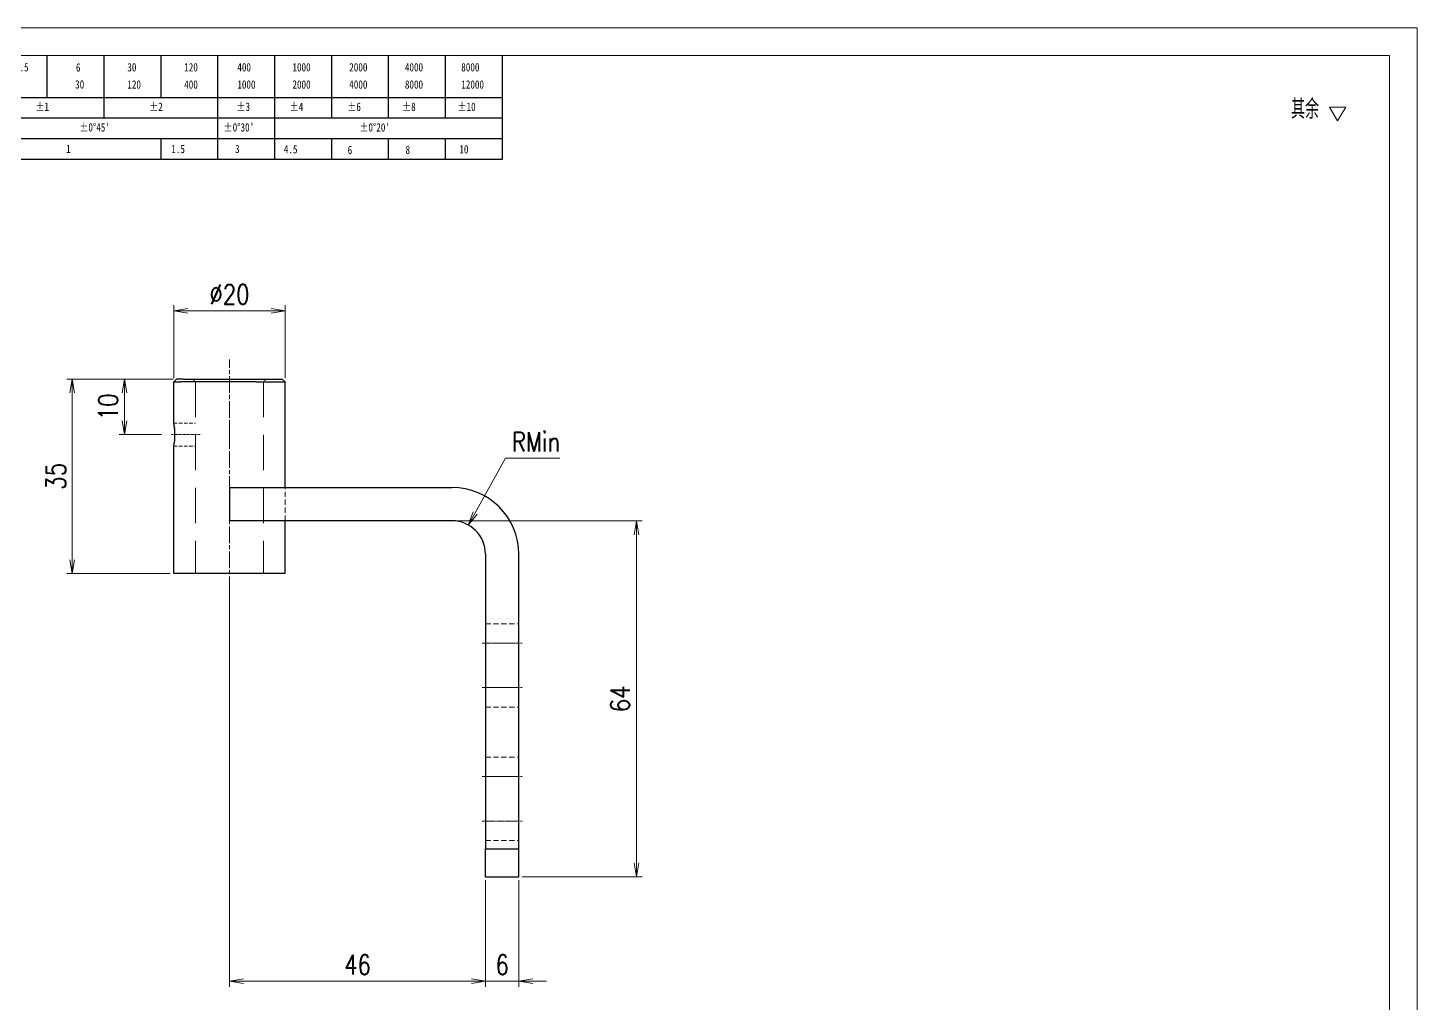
# Model space of a CAD drawing. Header units: millimetres. Extents: x 1333 to 78972, y -42879 to -5704.
# Drawn here: x 77468.2 to 77717.8, y -21677.5 to -21502.1 of the extents above; entities that cross this region are included whole.
import ezdxf

# ---------------------------------------------------------------- set-up
doc = ezdxf.new("R2010")
doc.units = ezdxf.units.MM
doc.header["$LTSCALE"] = 0.5
for name, pattern in [('AM_ISO08W050x2', [9, 6, -0.75, 1.5, -0.75]), ('DASHED', [19.05, 12.7, -6.35]), ('DOT2', [0.125, 0, -0.125])]:
    doc.linetypes.add(name, pattern=pattern)
for name, color, linetype, lineweight in [('CENTER', 2, 'AM_ISO08W050x2', 15), ('HIDDEN', 1, 'DASHED', 18), ('图框', 7, 'Continuous', 18), ('标注线', 3, 'Continuous', 18)]:
    doc.layers.add(name, color=color, linetype=linetype, lineweight=lineweight)
for name, color, linetype in [('DIM', 3, 'Continuous'), ('Drawing', 7, 'Continuous'), ('图框文字', 7, 'Continuous')]:
    doc.layers.add(name, color=color, linetype=linetype)
doc.layers.add('打印', color=7, linetype='Continuous', lineweight=15, plot=False)
doc.layers.add('打印-禁用', color=7, linetype='Continuous', lineweight=15, plot=False)
doc.styles.add('DIM', font='romans.shx', dxfattribs={"width": 0.8, "bigfont": 'bigfont.shx'})
doc.styles.add('国标', font='simfang.ttf', dxfattribs={"width": 0.8})
doc.styles.add('机械长仿宋', font='gbenor.shx', dxfattribs={"height": 1, "bigfont": 'gbcbig.shx'})
doc.dimstyles.new('XR 1-1$0', dxfattribs={"dimtxt": 3.5, "dimasz": 2.5, "dimexe": 1, "dimexo": 0.625, "dimgap": 1.2, "dimtad": 1, "dimzin": 9, "dimdsep": 46, "dimtxsty": 'DIM', "dimblk": 'OPEN', "dimcen": 0, "dimclrd": 8, "dimclre": 8, "dimclrt": 2, "dimazin": 2, "dimtfac": 0.5, "dimtmove": 0, "dimatfit": 3, "dimldrblk": 'OPEN', "dimfxl": 1, "dimtolj": 2, "dimlwd": 18, "dimlwe": 18, "dimarcsym": 0})
doc.dimstyles.new('XR 1-1$4', dxfattribs={"dimtxt": 3.5, "dimasz": 2.5, "dimexe": 1, "dimexo": 0.625, "dimgap": 1.2, "dimtad": 1, "dimtoh": 1, "dimdsep": 46, "dimtxsty": 'DIM', "dimblk": 'OPEN', "dimcen": 0, "dimclrd": 8, "dimclre": 8, "dimclrt": 2, "dimazin": 2, "dimtfac": 0.5, "dimtofl": 0, "dimtmove": 0, "dimatfit": 3, "dimldrblk": 'OPEN', "dimfxl": 1, "dimtolj": 2, "dimlwd": 18, "dimlwe": 18, "dimarcsym": 0})

# ---------------------------------------------------------------- blocks, each defined once
blk = doc.blocks.new('GZDEH零件A3图框V01版')
at = {"layer": '图框', "linetype": 'Continuous'}
for p, q in [((3272.49, -1554.46), (2882.49, -1554.46)), ((3272.49, -1832.96), (3272.49, -1554.46))]:
    blk.add_line(p, q, dxfattribs=at)
at = {"layer": '图框文字', "color": 9}
for p, q in [((3031.31, -1561.98), (3031.31, -1554.46)), ((3041.53, -1561.98), (3041.53, -1554.46)), ((3051.75, -1561.98), (3051.75, -1554.46)), ((3061.98, -1561.98), (3061.98, -1554.46)), ((3072.2, -1561.98), (3072.2, -1554.46)), ((3082.42, -1561.98), (3082.42, -1554.46)), ((3092.64, -1561.98), (3092.64, -1554.46)), ((3102.86, -1561.98), (3102.86, -1554.46)), ((3113.09, -1573.08), (3113.09, -1554.46)), ((2996.09, -1561.98), (3113.09, -1561.98)), ((3041.53, -1565.68), (3041.53, -1561.98)), ((3061.98, -1573.08), (3061.98, -1561.98)), ((3072.2, -1573.08), (3072.2, -1561.98)), ((3082.42, -1565.68), (3082.42, -1561.98)), ((3092.64, -1565.68), (3092.64, -1561.98)), ((3102.86, -1565.68), (3102.86, -1561.98)), ((2996.09, -1565.68), (3113.09, -1565.68)), ((2996.09, -1569.38), (3113.09, -1569.38)), ((3051.75, -1573.08), (3051.75, -1569.38)), ((3082.42, -1573.08), (3082.42, -1569.48)), ((3092.64, -1573.08), (3092.64, -1569.38)), ((3102.86, -1573.08), (3102.86, -1569.38)), ((2990.09, -1573.08), (3113.09, -1573.08))]:
    blk.add_line(p, q, dxfattribs=at)
at = {"layer": '打印-禁用', "linetype": 'Continuous'}
for p, q in [((3277.49, -1549.46), (2857.49, -1549.46)), ((3277.49, -1846.46), (3277.49, -1549.46))]:
    blk.add_line(p, q, dxfattribs=at)
at = {"layer": '图框文字', "color": 9, "style": '国标', "width": 0.8}
for s, p in [('0.5', (3025.49, -1557.3)), ('6', (3036.45, -1557.34)), ('30', (3045.69, -1557.31)), ('120', (3055.91, -1557.31)), ('400', (3065.46, -1557.31)), ('1000', (3075.36, -1557.31)), ('2000', (3085.57, -1557.31)), ('4000', (3095.57, -1557.31)), ('8000', (3105.7, -1557.31)), ('30', (3036.31, -1560.39)), ('120', (3045.69, -1560.41)), ('400', (3055.91, -1560.41)), ('1000', (3065.46, -1560.41)), ('2000', (3075.36, -1560.41)), ('4000', (3085.57, -1560.41)), ('8000', (3095.57, -1560.41)), ('12000', (3105.7, -1560.41)), ('±1', (3029.16, -1564.42)), ('±2', (3049.61, -1564.42)), ('±3', (3065.3, -1564.42)), ('±4', (3074.85, -1564.42)), ('±6', (3085.22, -1564.42)), ('±8', (3095.06, -1564.42)), ('±10', (3105.02, -1564.42)), ("±0%%D45'", (3037.06, -1568.12)), ("±0%%D30'", (3062.98, -1568.12)), ("±0%%D20'", (3087.38, -1568.12)), ('1', (3034.69, -1571.98)), ('3', (3065.05, -1571.98)), ('1.5', (3053.59, -1572.01)), ('4.5', (3073.82, -1572.05)), ('6', (3085.28, -1572.19)), ('8', (3095.68, -1572.15)), ('10', (3105.36, -1572.06))]:
    blk.add_text(s, height=1.5, dxfattribs=at).set_placement(p)
blk = doc.blocks.new('DEH A3')
at = {"layer": '图框'}
blk.add_blockref('GZDEH零件A3图框V01版', (-2857.49, 1846.46), dxfattribs=at)
blk = doc.blocks.new('FINISHER_1')
at = {"layer": '标注线'}
for p, q in [((0, 0), (-1.44, 2.5)), ((-1.44, 2.5), (1.44, 2.5)), ((1.44, 2.5), (0, 0))]:
    blk.add_line(p, q, dxfattribs=at)
blk = doc.blocks.new('其余任何12.5')
at = {"layer": '标注线', "color": 2, "linetype": 'ByBlock', "lineweight": 30}
blk.add_blockref('FINISHER_1', (0, 0), dxfattribs=at)
at = {"layer": '标注线', "color": 7, "linetype": 'DOT2', "style": '机械长仿宋'}
blk.add_text('其余', height=3.5, dxfattribs=at).set_placement((-8.38, 0.4))
blk = doc.blocks.new('_Open')
at = {"color": 0, "linetype": 'ByBlock', "lineweight": -2}
for p, q in [((-1, 0.167), (0, 0)), ((-1, -0.167), (0, 0)), ((0, 0), (-1, 0))]:
    blk.add_line(p, q, dxfattribs=at)
blk = doc.blocks.new('*D1205')
at = {"layer": 'Defpoints', "color": 0, "transparency": 16777216}
for p in [(77550.39, -21654.76), (77556.39, -21654.76), (77556.39, -21673.54)]:
    blk.add_point(p, dxfattribs=at)
at = {"layer": 'DIM', "color": 8, "lineweight": 18, "transparency": 16777216}
for p, q in [((77550.39, -21655.38), (77550.39, -21674.54)), ((77556.39, -21655.38), (77556.39, -21674.54)), ((77547.89, -21673.54), (77545.39, -21673.54)), ((77550.39, -21673.54), (77556.39, -21673.54)), ((77558.89, -21673.54), (77561.39, -21673.54))]:
    blk.add_line(p, q, dxfattribs=at)
at = {"layer": 'DIM', "color": 8, "lineweight": 18, "transparency": 16777216, "xscale": 2.5, "yscale": 2.5, "zscale": 2.5}
blk.add_blockref('_Open', (77550.39, -21673.54), dxfattribs=at)
at = {"layer": 'DIM', "color": 8, "lineweight": 18, "transparency": 16777216, "xscale": 2.5, "yscale": 2.5, "zscale": 2.5, "rotation": 180}
blk.add_blockref('_Open', (77556.39, -21673.54), dxfattribs=at)
at = {"layer": 'DIM', "color": 2, "transparency": 16777216, "insert": (77553.39, -21670.59), "char_height": 3.5, "attachment_point": 5, "style": 'DIM'}
blk.add_mtext('\\A2;6', dxfattribs=at)
blk = doc.blocks.new('*D1206')
at = {"layer": 'Defpoints', "color": 0, "transparency": 16777216}
for p in [(77504.39, -21600.26), (77550.39, -21654.76), (77504.39, -21673.54)]:
    blk.add_point(p, dxfattribs=at)
at = {"layer": 'DIM', "color": 8, "lineweight": 18, "transparency": 16777216}
for p, q in [((77504.39, -21600.88), (77504.39, -21674.54)), ((77550.39, -21655.38), (77550.39, -21674.54)), ((77547.89, -21673.54), (77506.89, -21673.54))]:
    blk.add_line(p, q, dxfattribs=at)
at = {"layer": 'DIM', "color": 8, "lineweight": 18, "transparency": 16777216, "xscale": 2.5, "yscale": 2.5, "zscale": 2.5, "rotation": 180}
blk.add_blockref('_Open', (77504.39, -21673.54), dxfattribs=at)
at = {"layer": 'DIM', "color": 8, "lineweight": 18, "transparency": 16777216, "xscale": 2.5, "yscale": 2.5, "zscale": 2.5}
blk.add_blockref('_Open', (77550.39, -21673.54), dxfattribs=at)
at = {"layer": 'DIM', "color": 2, "transparency": 16777216, "insert": (77527.39, -21670.59), "char_height": 3.5, "attachment_point": 5, "style": 'DIM'}
blk.add_mtext('\\A2;46', dxfattribs=at)
blk = doc.blocks.new('*D1207')
at = {"layer": 'Defpoints', "color": 0, "transparency": 16777216}
for p in [(77544.39, -21590.76), (77577.56, -21590.76), (77556.39, -21654.76)]:
    blk.add_point(p, dxfattribs=at)
at = {"layer": 'DIM', "color": 8, "lineweight": 18, "transparency": 16777216}
for p, q in [((77545.02, -21590.76), (77578.56, -21590.76)), ((77577.56, -21652.26), (77577.56, -21593.26)), ((77557.02, -21654.76), (77578.56, -21654.76))]:
    blk.add_line(p, q, dxfattribs=at)
at = {"layer": 'DIM', "color": 8, "lineweight": 18, "transparency": 16777216, "xscale": 2.5, "yscale": 2.5, "zscale": 2.5}
for p, rotation in [((77577.56, -21590.76), 90), ((77577.56, -21654.76), 270)]:
    blk.add_blockref('_Open', p, dxfattribs=dict(at, rotation=rotation))
at = {"layer": 'DIM', "color": 2, "transparency": 16777216, "insert": (77574.61, -21622.76), "char_height": 3.5, "attachment_point": 5, "rotation": 90, "style": 'DIM'}
blk.add_mtext('\\A2;64', dxfattribs=at)
blk = doc.blocks.new('*D1208')
at = {"layer": 'Defpoints', "color": 0, "transparency": 16777216}
for p in [(77547.31, -21591.52), (77544.39, -21596.76)]:
    blk.add_point(p, dxfattribs=at)
at = {"layer": 'DIM', "color": 8, "lineweight": 18, "transparency": 16777216}
for p, q in [((77554.01, -21579.5), (77548.53, -21589.33)), ((77563.75, -21579.5), (77554.01, -21579.5))]:
    blk.add_line(p, q, dxfattribs=at)
at = {"layer": 'DIM', "color": 8, "lineweight": 18, "transparency": 16777216, "xscale": 2.5, "yscale": 2.5, "zscale": 2.5, "rotation": 240.8503411087604}
blk.add_blockref('_Open', (77547.31, -21591.52), dxfattribs=at)
at = {"layer": 'DIM', "color": 2, "transparency": 16777216, "insert": (77559.48, -21576.55), "char_height": 3.5, "attachment_point": 5, "style": 'DIM'}
blk.add_mtext('\\A2;\\A2;RMin', dxfattribs=at)
blk = doc.blocks.new('*D1209')
at = {"layer": 'Defpoints', "color": 0, "transparency": 16777216}
for p in [(77485.55, -21565.26), (77494.89, -21565.26), (77492.81, -21575.26)]:
    blk.add_point(p, dxfattribs=at)
at = {"layer": 'DIM', "color": 8, "lineweight": 18, "transparency": 16777216}
for p, q in [((77494.27, -21565.26), (77484.55, -21565.26)), ((77485.55, -21572.76), (77485.55, -21567.76)), ((77492.19, -21575.26), (77484.55, -21575.26))]:
    blk.add_line(p, q, dxfattribs=at)
at = {"layer": 'DIM', "color": 8, "lineweight": 18, "transparency": 16777216, "xscale": 2.5, "yscale": 2.5, "zscale": 2.5}
for p, rotation in [((77485.55, -21565.26), 90), ((77485.55, -21575.26), 270)]:
    blk.add_blockref('_Open', p, dxfattribs=dict(at, rotation=rotation))
at = {"layer": 'DIM', "color": 2, "transparency": 16777216, "insert": (77482.6, -21570.26), "char_height": 3.5, "attachment_point": 5, "rotation": 90, "style": 'DIM'}
blk.add_mtext('\\A2;10', dxfattribs=at)
blk = doc.blocks.new('*D1210')
at = {"layer": 'Defpoints', "color": 0, "transparency": 16777216}
for p in [(77494.9, -21565.26), (77476.15, -21600.26), (77494.39, -21600.26)]:
    blk.add_point(p, dxfattribs=at)
at = {"layer": 'DIM', "color": 8, "lineweight": 18, "transparency": 16777216}
for p, q in [((77494.28, -21565.26), (77475.15, -21565.26)), ((77476.15, -21567.76), (77476.15, -21597.76)), ((77493.77, -21600.26), (77475.15, -21600.26))]:
    blk.add_line(p, q, dxfattribs=at)
at = {"layer": 'DIM', "color": 8, "lineweight": 18, "transparency": 16777216, "xscale": 2.5, "yscale": 2.5, "zscale": 2.5}
for p, rotation in [((77476.15, -21565.26), 90), ((77476.15, -21600.26), 270)]:
    blk.add_blockref('_Open', p, dxfattribs=dict(at, rotation=rotation))
at = {"layer": 'DIM', "color": 2, "transparency": 16777216, "insert": (77473.2, -21582.76), "char_height": 3.5, "attachment_point": 5, "rotation": 90, "style": 'DIM'}
blk.add_mtext('\\A2;35', dxfattribs=at)
blk = doc.blocks.new('*D1211')
at = {"layer": 'Defpoints', "color": 0, "transparency": 16777216}
for p in [(77514.39, -21552.99), (77494.39, -21565.76), (77514.39, -21565.76)]:
    blk.add_point(p, dxfattribs=at)
at = {"layer": 'DIM', "color": 8, "lineweight": 18, "transparency": 16777216}
for p, q in [((77494.39, -21565.13), (77494.39, -21551.99)), ((77496.89, -21552.99), (77511.89, -21552.99)), ((77514.39, -21565.13), (77514.39, -21551.99))]:
    blk.add_line(p, q, dxfattribs=at)
at = {"layer": 'DIM', "color": 8, "lineweight": 18, "transparency": 16777216, "xscale": 2.5, "yscale": 2.5, "zscale": 2.5, "rotation": 180}
blk.add_blockref('_Open', (77494.39, -21552.99), dxfattribs=at)
at = {"layer": 'DIM', "color": 8, "lineweight": 18, "transparency": 16777216, "xscale": 2.5, "yscale": 2.5, "zscale": 2.5}
blk.add_blockref('_Open', (77514.39, -21552.99), dxfattribs=at)
at = {"layer": 'DIM', "color": 2, "transparency": 16777216, "insert": (77504.39, -21550.04), "char_height": 3.5, "attachment_point": 5, "style": 'DIM'}
blk.add_mtext('\\A2;%%c20', dxfattribs=at)

msp = doc.modelspace()

# ---------------------------------------------------------------- linework, layer by layer
at = {"layer": 'CENTER'}
msp.add_line((77504.39, -21603.758), (77504.39, -21561.757), dxfattribs=at)
at = {"layer": 'CENTER', "ltscale": 0.134355}
msp.add_line((77504.39, -21572.57), (77504.39, -21577.944), dxfattribs=at)
at = {"layer": 'CENTER', "ltscale": 0.129535}
msp.add_line((77493.958, -21575.257), (77499.139, -21575.257), dxfattribs=at)
at = {"layer": 'CENTER', "ltscale": 0.18}
for p, q in [((77549.79, -21612.757), (77556.99, -21612.757)), ((77549.79, -21620.757), (77556.99, -21620.757)), ((77549.79, -21636.757), (77556.99, -21636.757)), ((77549.79, -21644.757), (77556.99, -21644.757))]:
    msp.add_line(p, q, dxfattribs=at)
at = {"layer": 'Drawing', "ltscale": 0.017678}
for p, q in [((77494.89, -21565.257), (77494.39, -21565.757)), ((77513.89, -21565.257), (77514.39, -21565.757))]:
    msp.add_line(p, q, dxfattribs=at)
at = {"layer": 'Drawing', "ltscale": 0.00027224}
msp.add_line((77494.89, -21565.257), (77494.901, -21565.257), dxfattribs=at)
at = {"layer": 'Drawing', "ltscale": 0.028802}
msp.add_line((77496.053, -21565.257), (77494.901, -21565.257), dxfattribs=at)
at = {"layer": 'Drawing', "ltscale": 0.445926}
msp.add_line((77496.053, -21565.257), (77513.89, -21565.257), dxfattribs=at)
at = {"layer": 'Drawing', "ltscale": 0.000286569}
msp.add_line((77494.39, -21565.757), (77494.402, -21565.757), dxfattribs=at)
at = {"layer": 'Drawing'}
for p, q in [((77494.39, -21573.193), (77494.39, -21565.757)), ((77494.39, -21600.257), (77494.39, -21577.324)), ((77504.39, -21584.757), (77544.39, -21584.757)), ((77544.39, -21590.757), (77504.39, -21590.757)), ((77550.39, -21596.757), (77550.39, -21649.757)), ((77556.39, -21649.757), (77556.39, -21596.757))]:
    msp.add_line(p, q, dxfattribs=at)
at = {"layer": 'Drawing', "ltscale": 0.030318}
msp.add_line((77494.402, -21565.757), (77495.614, -21565.757), dxfattribs=at)
at = {"layer": 'Drawing', "ltscale": 0.339252}
for p, q in [((77509.185, -21565.757), (77495.614, -21565.757)), ((77509.185, -21600.257), (77495.614, -21600.257))]:
    msp.add_line(p, q, dxfattribs=at)
at = {"layer": 'Drawing', "ltscale": 0.130144}
for p, q in [((77509.185, -21565.757), (77514.39, -21565.757)), ((77514.39, -21600.257), (77509.185, -21600.257))]:
    msp.add_line(p, q, dxfattribs=at)
at = {"layer": 'Drawing', "ltscale": 0.47499}
msp.add_line((77514.39, -21584.757), (77514.39, -21565.757), dxfattribs=at)
at = {"layer": 'Drawing', "ltscale": 0.006024}
msp.add_line((77494.506, -21573.854), (77494.47, -21573.616), dxfattribs=at)
at = {"layer": 'Drawing', "ltscale": 0.00111}
msp.add_line((77494.506, -21573.854), (77494.512, -21573.898), dxfattribs=at)
at = {"layer": 'Drawing', "ltscale": 0.15}
for p, q in [((77504.39, -21584.757), (77504.39, -21590.757)), ((77550.39, -21649.757), (77556.39, -21649.757)), ((77550.39, -21654.757), (77556.39, -21654.757))]:
    msp.add_line(p, q, dxfattribs=at)
at = {"layer": 'Drawing', "ltscale": 0.23751}
msp.add_line((77514.39, -21600.257), (77514.39, -21590.757), dxfattribs=at)
at = {"layer": 'Drawing', "ltscale": 0.030604}
msp.add_line((77495.614, -21600.257), (77494.39, -21600.257), dxfattribs=at)
at = {"layer": 'Drawing', "ltscale": 0.125}
for p, q in [((77550.39, -21654.757), (77550.39, -21649.757)), ((77556.39, -21654.757), (77556.39, -21649.757))]:
    msp.add_line(p, q, dxfattribs=at)
at = {"layer": 'Drawing'}
for centre, radius, start, end in [((77484.615, -21575.256), 9.99, 351.91965, 11.93267), ((77484.752, -21575.259), 9.854, 0.77542, 4.12118), ((77483.857, -21575.143), 10.756, 348.3027, 351.89327), ((77544.39, -21596.757), 12, 0, 90), ((77544.39, -21596.757), 6, 0, 90)]:
    msp.add_arc(centre, radius, start, end, dxfattribs=at)
at = {"layer": 'HIDDEN', "ltscale": 0.017685}
msp.add_line((77498.291, -21565.757), (77497.79, -21565.257), dxfattribs=at)
at = {"layer": 'HIDDEN', "ltscale": 0.017677}
msp.add_line((77510.49, -21565.757), (77510.99, -21565.257), dxfattribs=at)
at = {"layer": 'HIDDEN', "ltscale": 0.130144}
msp.add_line((77494.39, -21565.757), (77499.596, -21565.757), dxfattribs=at)
at = {"layer": 'HIDDEN'}
for p, q in [((77498.291, -21565.757), (77498.29, -21600.257)), ((77510.49, -21565.757), (77510.49, -21600.257))]:
    msp.add_line(p, q, dxfattribs=at)
at = {"layer": 'HIDDEN', "ltscale": 0.062513}
msp.add_line((77500.792, -21565.757), (77498.291, -21565.757), dxfattribs=at)
at = {"layer": 'HIDDEN', "ltscale": 0.206944}
for p, q in [((77499.037, -21565.757), (77507.315, -21565.757)), ((77501.466, -21565.757), (77509.744, -21565.757))]:
    msp.add_line(p, q, dxfattribs=at)
at = {"layer": 'HIDDEN', "ltscale": 0.339252}
msp.add_line((77499.596, -21565.757), (77513.166, -21565.757), dxfattribs=at)
at = {"layer": 'HIDDEN', "ltscale": 0.016846}
msp.add_line((77500.792, -21565.757), (77501.466, -21565.757), dxfattribs=at)
at = {"layer": 'HIDDEN', "ltscale": 0.008549}
msp.add_line((77507.657, -21565.757), (77507.315, -21565.757), dxfattribs=at)
at = {"layer": 'HIDDEN', "ltscale": 0.070823}
msp.add_line((77507.657, -21565.757), (77510.49, -21565.757), dxfattribs=at)
at = {"layer": 'HIDDEN', "ltscale": 0.022122}
msp.add_line((77513.166, -21565.757), (77514.051, -21565.757), dxfattribs=at)
at = {"layer": 'HIDDEN', "ltscale": 0.008482}
msp.add_line((77514.051, -21565.757), (77514.39, -21565.757), dxfattribs=at)
at = {"layer": 'HIDDEN', "ltscale": 0.097489}
msp.add_line((77494.391, -21573.19), (77498.29, -21573.19), dxfattribs=at)
at = {"layer": 'HIDDEN', "ltscale": 0.0975}
msp.add_line((77494.39, -21577.324), (77498.29, -21577.324), dxfattribs=at)
at = {"layer": 'HIDDEN', "ltscale": 0.15}
for p, q in [((77514.39, -21590.757), (77514.39, -21584.757)), ((77514.39, -21590.757), (77514.39, -21584.757)), ((77550.39, -21609.257), (77556.39, -21609.257)), ((77550.39, -21612.757), (77556.39, -21612.757)), ((77550.39, -21612.757), (77556.39, -21612.757)), ((77556.39, -21620.757), (77550.39, -21620.757)), ((77550.39, -21620.757), (77556.39, -21620.757)), ((77550.39, -21624.257), (77556.39, -21624.257)), ((77550.39, -21633.257), (77556.39, -21633.257)), ((77556.39, -21636.757), (77550.39, -21636.757)), ((77550.39, -21636.757), (77556.39, -21636.757)), ((77556.39, -21644.757), (77550.39, -21644.757)), ((77556.39, -21644.757), (77550.39, -21644.757)), ((77550.39, -21648.257), (77556.39, -21648.257)), ((77550.39, -21649.757), (77556.39, -21649.757))]:
    msp.add_line(p, q, dxfattribs=at)
at = {"layer": 'HIDDEN'}
for centre, radius, start, end in [((77484.003, -21575.331), 10.606, 9.30434, 11.64386), ((77484.46, -21575.239), 10.146, 348.27113, 0.6383), ((77484.493, -21575.279), 10.114, 4.12735, 7.84757)]:
    msp.add_arc(centre, radius, start, end, dxfattribs=at)
at = {"layer": '打印'}
msp.add_lwpolyline([(77297.843, -21502.092), (77717.843, -21502.092), (77717.843, -21799.092), (77297.843, -21799.092)], close=True, dxfattribs=at)

# ---------------------------------------------------------------- block references
at = {"layer": '图框'}
msp.add_blockref('DEH A3', (77297.843, -21799.092), dxfattribs=at)
at = {"layer": '标注线'}
msp.add_blockref('其余任何12.5', (77703.547, -21518.856), dxfattribs=at)

# ---------------------------------------------------------------- dimensions: what is measured, and where the dimension line sits
at = {"layer": 'DIM'}
dim = msp.add_linear_dim(base=(77514.39, -21552.988), p1=(77494.39, -21565.757), p2=(77514.39, -21565.757), dimstyle='XR 1-1$0', override={"dimpost": '%%c<>'}, dxfattribs=at)
dim.commit()
dim.dimension.update_dxf_attribs({"geometry": '*D1211', "text_midpoint": (77504.39, -21550.038)})
for base, p1, p2, picture, middle in [((77476.15, -21600.257), (77494.901, -21565.257), (77494.39, -21600.257), '*D1210', (77473.2, -21582.757)), ((77485.546, -21565.257), (77492.812, -21575.257), (77494.89, -21565.257), '*D1209', (77482.596, -21570.257)), ((77577.556, -21590.757), (77556.39, -21654.757), (77544.39, -21590.757), '*D1207', (77574.606, -21622.757))]:
    dim = msp.add_linear_dim(base=base, p1=p1, p2=p2, angle=90, dimstyle='XR 1-1$0', dxfattribs=at)
    dim.commit()
    dim.dimension.update_dxf_attribs({"geometry": picture, "text_midpoint": middle})
dim = msp.add_radius_dim(center=(77544.39, -21596.757), mpoint=(77547.313, -21591.517), text='\\A2;RMin', dimstyle='XR 1-1$4', override={"dimtxsty": 'DIM'}, dxfattribs=at)
dim.commit()
dim.dimension.update_dxf_attribs({"geometry": '*D1208', "text_midpoint": (77559.481, -21579.501), "dimtype": 164})
for base, p2, picture, middle in [((77504.39, -21673.545), (77504.39, -21600.257), '*D1206', (77527.39, -21670.595)), ((77556.39, -21673.545), (77556.39, -21654.757), '*D1205', (77553.39, -21670.595))]:
    dim = msp.add_linear_dim(base=base, p1=(77550.39, -21654.757), p2=p2, dimstyle='XR 1-1$0', dxfattribs=at)
    dim.commit()
    dim.dimension.update_dxf_attribs({"geometry": picture, "text_midpoint": middle})

doc.saveas('drawing.dxf')
